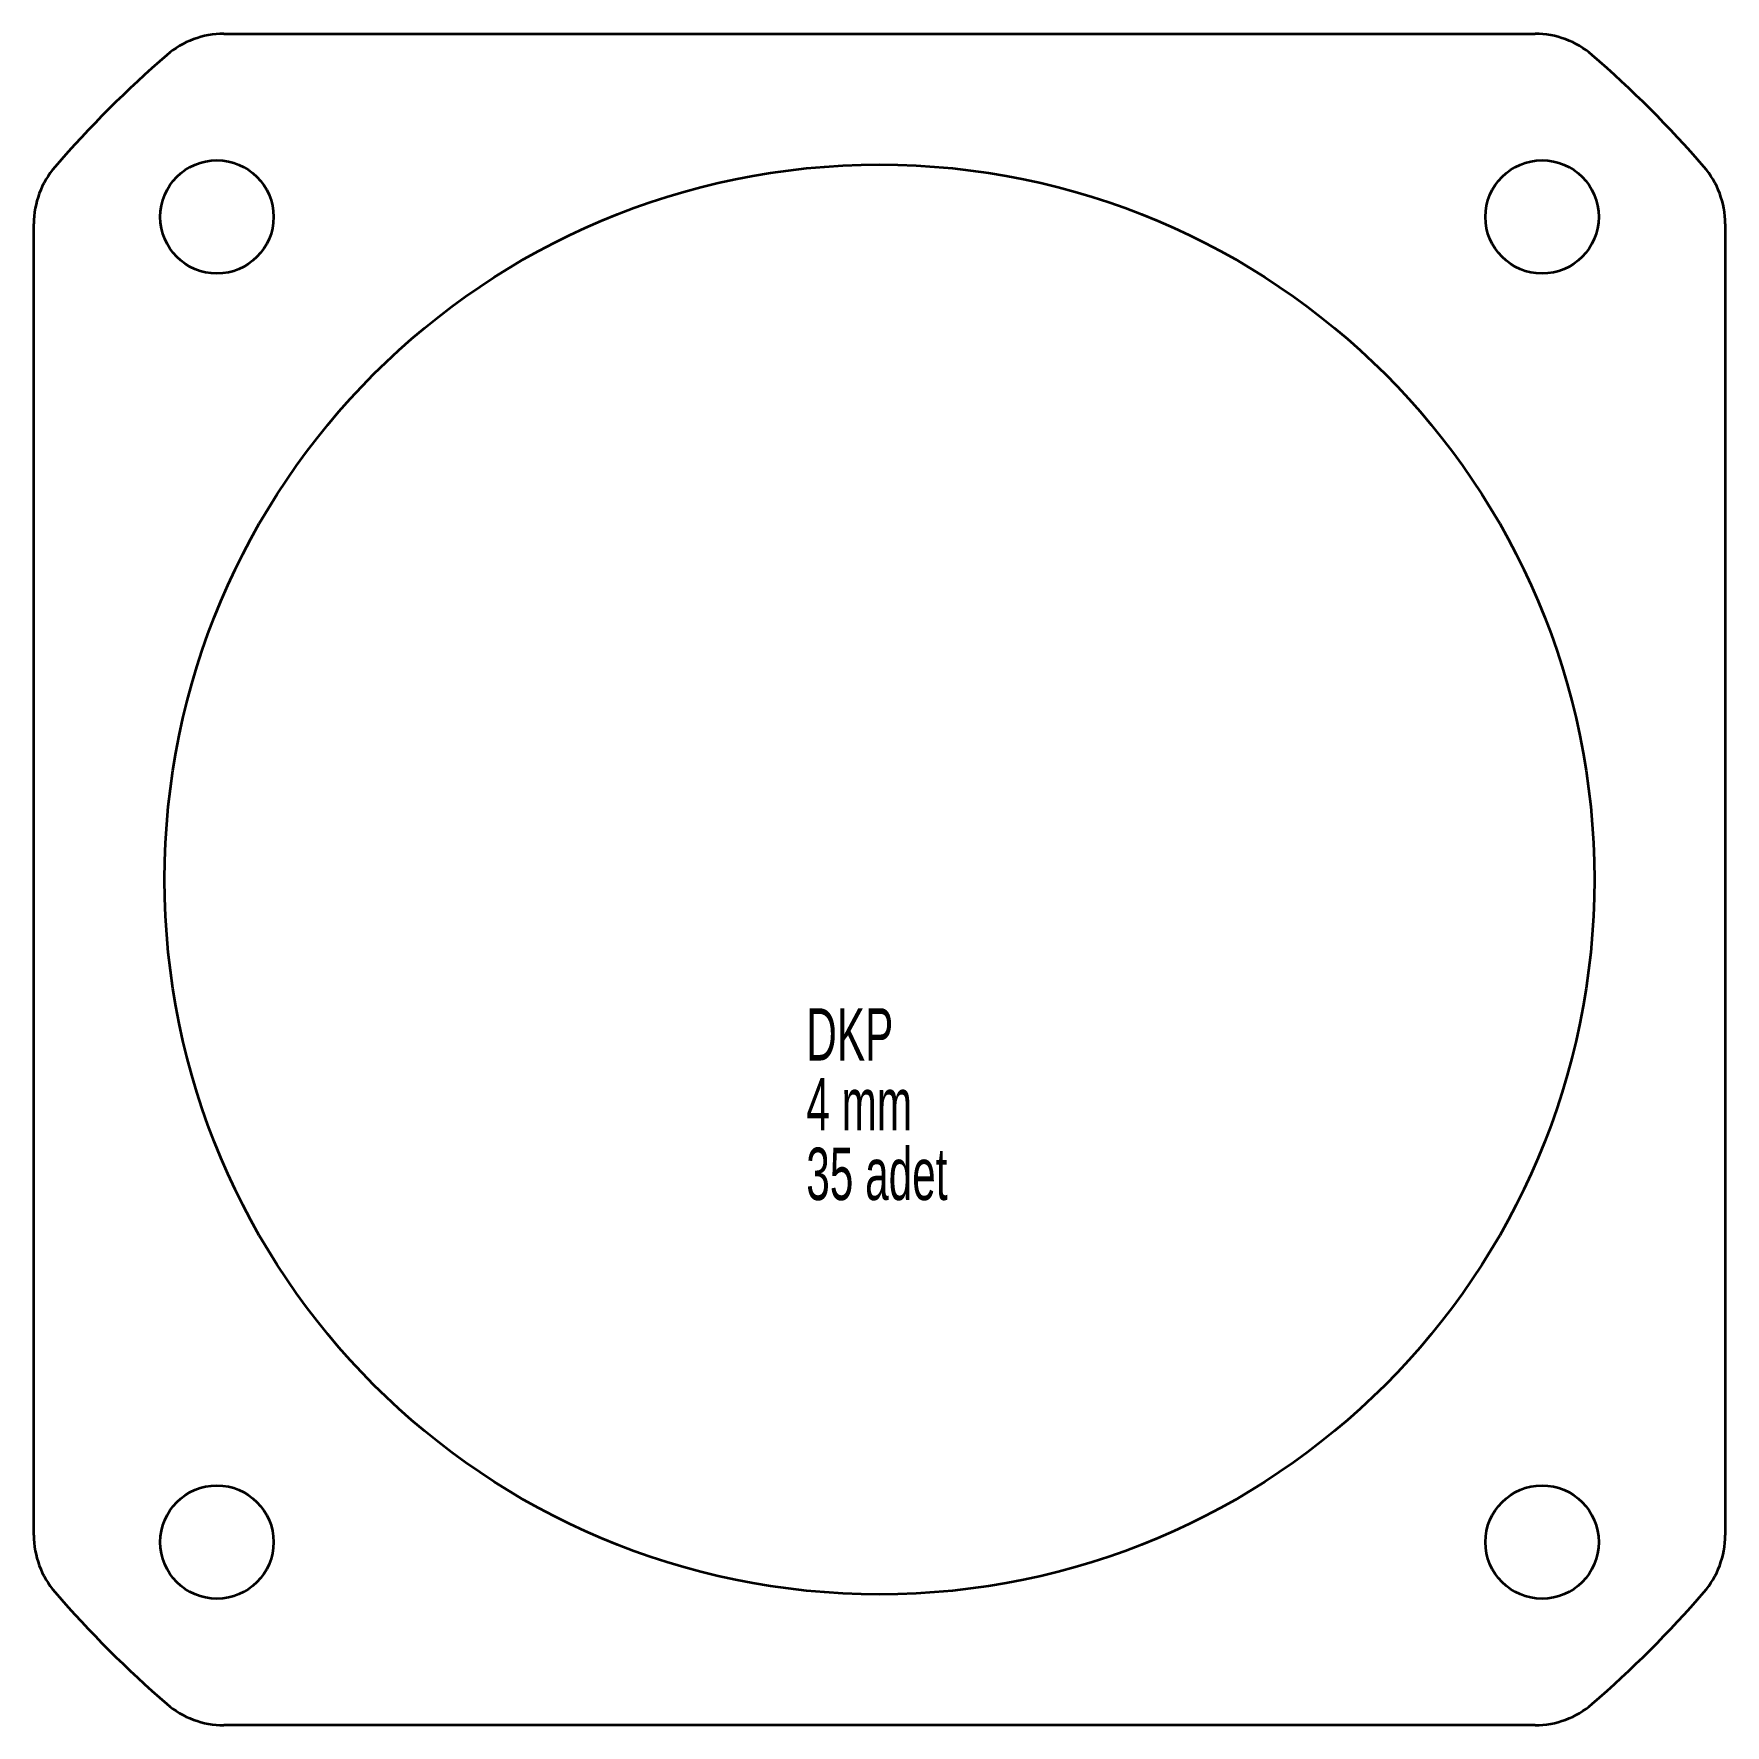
# Model space of a CAD drawing. Header units: millimetres. Extents: x -125.3 to -28.3, y 67.6 to 164.6.
import ezdxf

# ---------------------------------------------------------------- set-up
doc = ezdxf.new("R2010")
doc.units = ezdxf.units.MM
doc.styles.add('SLDTEXTSTYLE0', font='TXT', dxfattribs={"width": 0.605})

# ---------------------------------------------------------------- blocks, each defined once
blk = doc.blocks.new('SW_NOTE_0')
at = {"color": 0, "linetype": 'Continuous', "lineweight": 0, "char_height": 3, "attachment_point": 1, "style": 'SLDTEXTSTYLE0'}
for s, insert in [('DKP', (0, 3.867)), ('4 mm', (0, -0.133)), ('35 adet', (0, -4.133))]:
    blk.add_mtext(s, dxfattribs=dict(at, insert=insert))

msp = doc.modelspace()

# ---------------------------------------------------------------- linework, layer by layer
at = {"color": 7, "linetype": 'Continuous', "lineweight": 35}
for p, q in [((-114.452, 164.604), (-39.245, 164.604)), ((-125.348, 78.501), (-125.348, 153.707)), ((-28.348, 153.707), (-28.348, 78.501)), ((-39.245, 67.604), (-114.452, 67.604))]:
    msp.add_line(p, q, dxfattribs=at)
for centre, radius in [((-114.848, 154.104), 3.25), ((-38.848, 154.104), 3.25), ((-76.848, 116.104), 41), ((-114.848, 78.104), 3.25), ((-38.848, 78.104), 3.25)]:
    msp.add_circle(centre, radius, dxfattribs=at)
for centre, radius, start, end in [((-114.452, 159.604), 5, 90, 130.84149), ((-39.245, 159.604), 5, 49.15851, 90), ((-76.848, 116.104), 62.5, 130.84149, 139.15851), ((-76.848, 116.104), 62.5, 40.84149, 49.15851), ((-120.348, 153.707), 5, 139.15851, 180), ((-33.348, 153.707), 5, 0, 40.84149), ((-120.348, 78.501), 5, 180, 220.84149), ((-33.348, 78.501), 5, 319.15851, 0), ((-76.848, 116.104), 62.5, 220.84149, 229.15851), ((-76.848, 116.104), 62.5, 310.84149, 319.15851), ((-114.452, 72.604), 5, 229.15851, 270), ((-39.245, 72.604), 5, 270, 310.84149)]:
    msp.add_arc(centre, radius, start, end, dxfattribs=at)

# ---------------------------------------------------------------- block references
at = {"color": 7, "linetype": 'Continuous', "lineweight": 0}
msp.add_blockref('SW_NOTE_0', (-81.047, 104.855), dxfattribs=at)

doc.saveas('drawing.dxf')
